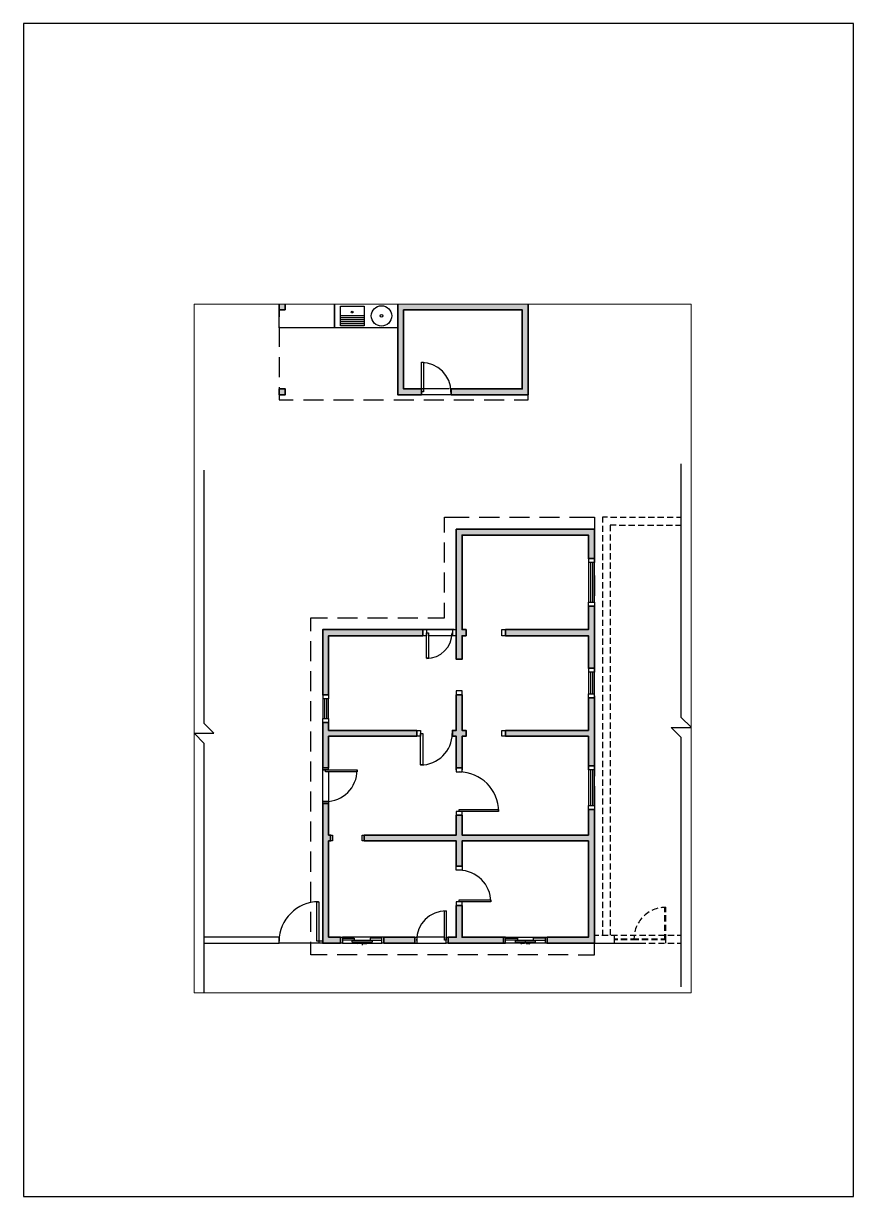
# Paper-space layout 'Layout1' of a CAD drawing. Header units: millimetres. Extents: x 64 to 274, y 59 to 356.
# The model-space entities are those that its viewports show. They can reach past a viewport. Long polylines and large blocks are cut down to what shows.
import ezdxf

# ---------------------------------------------------------------- set-up
doc = ezdxf.new("R2010")
doc.units = ezdxf.units.MM
for name, color, linetype, lineweight in [('A-ALV-___-___-EXI', 250, 'Continuous', 35), ('A-COB-___-___-EXI', 250, 'Continuous', 25), ('A-JAN-___-___-EXI', 250, 'Continuous', 25), ('A-MOB-___-___-EXI', 250, 'Continuous', 25), ('A-POR-___-___-EXI', 250, 'Continuous', 25)]:
    doc.layers.add(name, color=color, linetype=linetype, lineweight=lineweight)

# ---------------------------------------------------------------- blocks, each defined once
blk = doc.blocks.new('SVG - A4-22925273-Não nomeada')
at = {"layer": 'A-MOB-___-___-EXI'}
for p, q in [((64.29, 356.5), (64.29, 59.5)), ((274.29, 356.5), (64.29, 356.5)), ((274.29, 59.5), (274.29, 356.5)), ((64.29, 59.5), (274.29, 59.5))]:
    blk.add_line(p, q, dxfattribs=at)

msp = doc.modelspace()

# ---------------------------------------------------------------- hatches: boundary and pattern name
at = {"layer": 'A-ALV-___-___-EXI'}
h = msp.add_hatch(color=11, dxfattribs=at)
h.paths.add_polyline_path([(-19398, 18733), (-19398, 18882), (-19696, 18882), (-19696, 21321), (-19649, 21321), (-19649, 21470), (-19696, 21470), (-19696, 22272), (-19845, 22272), (-19845, 18733)])
h.paths.add_polyline_path([(-17518, 18733), (-17518, 18882), (-18298, 18882), (-18298, 18733)])
h.paths.add_polyline_path([(-14171, 18733), (-12969, 18733), (-12969, 22122), (-13123, 22122), (-13123, 21470), (-16320, 21470), (-16320, 21973), (-16469, 21973), (-16469, 21470), (-18797, 21470), (-18797, 21321), (-16469, 21321), (-16469, 20681), (-16320, 20681), (-16320, 21321), (-13123, 21321), (-13123, 18882), (-14171, 18882)])
h.paths.add_polyline_path([(-16669, 18733), (-15271, 18733), (-15271, 18882), (-16320, 18882), (-16320, 19684), (-16469, 19684), (-16469, 18882), (-16669, 18882)])
h.paths.add_polyline_path([(-19696, 23171), (-19696, 23972), (-17467, 23972), (-17467, 24122), (-19696, 24122), (-19696, 24322), (-19845, 24322), (-19845, 23171)])
h.paths.add_polyline_path([(-16469, 23171), (-16320, 23171), (-16320, 23972), (-16218, 23972), (-16218, 24122), (-16320, 24122), (-16320, 25021), (-16469, 25021), (-16469, 24122), (-16567, 24122), (-16567, 23972), (-16469, 23972)])
h.paths.add_polyline_path([(-13123, 23222), (-12969, 23222), (-12969, 24944), (-13123, 24944), (-13123, 24122), (-15220, 24122), (-15220, 23972), (-13123, 23972)])
h.paths.add_polyline_path([(-19696, 25021), (-19696, 26518), (-17317, 26518), (-17317, 26671), (-19845, 26671), (-19845, 25021)])
h.paths.add_polyline_path([(-12969, 25695), (-12969, 27268), (-13123, 27268), (-13123, 26671), (-15220, 26671), (-15220, 26518), (-13123, 26518), (-13123, 25695)])
h.paths.add_polyline_path([(-16469, 25921), (-16320, 25921), (-16320, 26518), (-16218, 26518), (-16218, 26671), (-16320, 26671), (-16320, 29067), (-13123, 29067), (-13123, 28470), (-12969, 28470), (-12969, 29216), (-16469, 29216), (-16469, 26480)])
h.paths.add_polyline_path([(-20796, 32618), (-20796, 32767), (-20945, 32767), (-20945, 32618)])
h.paths.add_polyline_path([(-17948, 32618), (-17347, 32618), (-17347, 32767), (-17799, 32767), (-17799, 34767), (-14798, 34767), (-14798, 32767), (-16597, 32767), (-16597, 32618), (-14649, 32618), (-14649, 34916), (-17948, 34916)])
h.paths.add_polyline_path([(-20945, 34767), (-20796, 34767), (-20796, 34916), (-20945, 34916)])

# ---------------------------------------------------------------- linework, layer by layer
at = {"layer": 'A-ALV-___-___-EXI', "lineweight": 25}
for p, q in [((-20945, 32814), (-20945, 32767)), ((-12564, 29519), (-12406, 29519)), ((-12325, 29519), (-12168, 29519)), ((-12087, 29519), (-11929, 29519)), ((-11852, 29519), (-11690, 29519)), ((-11613, 29519), (-11456, 29519)), ((-11375, 29519), (-11217, 29519)), ((-11136, 29519), (-10978, 29519)), ((-10897, 29519), (-10774, 29519)), ((-12769, 29301), (-12769, 29144)), ((-12347, 29318), (-12189, 29318)), ((-12108, 29318), (-11950, 29318)), ((-11869, 29318), (-11712, 29318)), ((-11631, 29318), (-11473, 29318)), ((-11392, 29318), (-11234, 29318)), ((-11157, 29318), (-10995, 29318)), ((-10919, 29318), (-10774, 29318)), ((-12769, 29067), (-12769, 28905)), ((-12769, 28828), (-12769, 28670)), ((-12573, 29084), (-12573, 28926)), ((-12573, 28845), (-12573, 28687)), ((-12769, 28589), (-12769, 28432)), ((-12573, 28606), (-12573, 28449)), ((-12769, 28351), (-12769, 28193)), ((-12573, 28372), (-12573, 28210)), ((-12769, 28112), (-12769, 27954)), ((-12573, 28133), (-12573, 27971)), ((-12769, 27873), (-12769, 27715)), ((-12769, 27639), (-12769, 27477)), ((-12573, 27895), (-12573, 27737)), ((-12573, 27656), (-12573, 27498)), ((-12769, 27400), (-12769, 27242)), ((-12573, 27417), (-12573, 27259)), ((-12769, 27161), (-12769, 27004)), ((-12573, 27178), (-12573, 27021)), ((-12769, 26923), (-12769, 26765)), ((-12573, 26944), (-12573, 26782)), ((-12769, 26684), (-12769, 26526)), ((-12769, 26445), (-12769, 26287)), ((-12573, 26705), (-12573, 26543)), ((-12573, 26466), (-12573, 26309)), ((-12769, 26211), (-12769, 26049)), ((-12573, 26228), (-12573, 26070)), ((-12769, 25972), (-12769, 25814)), ((-12573, 25989), (-12573, 25831)), ((-12769, 25733), (-12769, 25575)), ((-12573, 25750), (-12573, 25592)), ((-12769, 25494), (-12769, 25337)), ((-12769, 25256), (-12769, 25098)), ((-12573, 25516), (-12573, 25354)), ((-12573, 25277), (-12573, 25115)), ((-12769, 25017), (-12769, 24859)), ((-12573, 25038), (-12573, 24881)), ((-12769, 24782), (-12769, 24620)), ((-12573, 24800), (-12573, 24642)), ((-12769, 24544), (-12769, 24386)), ((-12573, 24561), (-12573, 24403)), ((-12769, 24305), (-12769, 24147)), ((-12769, 24066), (-12769, 23909)), ((-12573, 24322), (-12573, 24164)), ((-12573, 24088), (-12573, 23926)), ((-12769, 23828), (-12769, 23670)), ((-12573, 23849), (-12573, 23687)), ((-12769, 23589), (-12769, 23431)), ((-12573, 23610), (-12573, 23452)), ((-12769, 23354), (-12769, 23192)), ((-12573, 23371), (-12573, 23214)), ((-12769, 23116), (-12769, 22958)), ((-12769, 22877), (-12769, 22719)), ((-12573, 23133), (-12573, 22975)), ((-12573, 22894), (-12573, 22736)), ((-12769, 22638), (-12769, 22480)), ((-12573, 22659), (-12573, 22497)), ((-12769, 22399), (-12769, 22242)), ((-12573, 22421), (-12573, 22259)), ((-12769, 22161), (-12769, 22003)), ((-12573, 22182), (-12573, 22024)), ((-12769, 21926), (-12769, 21764)), ((-12769, 21687), (-12769, 21530)), ((-12573, 21943), (-12573, 21786)), ((-12573, 21705), (-12573, 21547)), ((-12769, 21449), (-12769, 21291)), ((-12573, 21466), (-12573, 21308)), ((-12769, 21210), (-12769, 21052)), ((-12573, 21231), (-12573, 21069)), ((-12769, 20971), (-12769, 20814)), ((-12573, 20993), (-12573, 20831)), ((-12769, 20733), (-12769, 20575)), ((-12769, 20498), (-12769, 20336)), ((-12573, 20754), (-12573, 20596)), ((-12573, 20515), (-12573, 20357)), ((-12769, 20259), (-12769, 20102)), ((-12573, 20276), (-12573, 20119)), ((-12769, 20021), (-12769, 19863)), ((-12573, 20038), (-12573, 19880)), ((-12769, 19782), (-12769, 19624)), ((-12573, 19803), (-12573, 19641)), ((-12769, 19543), (-12769, 19385)), ((-12573, 19564), (-12573, 19402)), ((-12573, 19326), (-12573, 19168)), ((-12769, 19304), (-12769, 19147)), ((-12769, 19070), (-12769, 18934)), ((-12573, 19087), (-12573, 18934)), ((-20945, 18882), (-22847, 18882)), ((-22847, 18733), (-20945, 18733)), ((-12922, 18733), (-11750, 18733)), ((-12782, 18934), (-12624, 18934)), ((-12782, 18733), (-12624, 18733)), ((-12547, 18934), (-12385, 18934)), ((-12547, 18733), (-12385, 18733)), ((-11119, 18934), (-10957, 18934)), ((-11119, 18733), (-10957, 18733)), ((-10880, 18934), (-10774, 18934)), ((-10880, 18733), (-10774, 18733))]:
    msp.add_line(p, q, dxfattribs=at)
at = {"layer": 'A-ALV-___-___-EXI'}
for points in [[(-20796, 34767), (-20796, 34916), (-20945, 34916), (-20945, 34767)], [(-16550, 32767), (-16597, 32767), (-16597, 32618), (-14649, 32618), (-14649, 34916), (-17948, 34916), (-17948, 32618), (-17347, 32618), (-17347, 32767), (-17398, 32767), (-17799, 32767), (-17799, 34767), (-14798, 34767), (-14798, 32767)], [(-20945, 32767), (-20945, 32618), (-20796, 32618), (-20796, 32767)], [(-16469, 29216), (-16469, 26480), (-16469, 25921), (-16320, 25921), (-16320, 26518), (-16218, 26518), (-16218, 26671), (-16320, 26671), (-16320, 29067), (-13123, 29067), (-13123, 28470), (-12969, 28470), (-12969, 29216)], [(-13123, 27268), (-13123, 26671), (-15220, 26671), (-15220, 26518), (-13123, 26518), (-13123, 25695), (-12969, 25695), (-12969, 27268)], [(-17317, 26671), (-19845, 26671), (-19845, 25021), (-19696, 25021), (-19696, 26518), (-17317, 26518)], [(-16469, 25021), (-16469, 24122), (-16567, 24122), (-16567, 23972), (-16469, 23972), (-16469, 23171), (-16320, 23171), (-16320, 23972), (-16218, 23972), (-16218, 24122), (-16320, 24122), (-16320, 25021)], [(-13123, 24122), (-15220, 24122), (-15220, 23972), (-13123, 23972), (-13123, 23222), (-12969, 23222), (-12969, 24944), (-13123, 24944)], [(-19845, 23171), (-19696, 23171), (-19696, 23972), (-17467, 23972), (-17467, 24122), (-19696, 24122), (-19696, 24322), (-19845, 24322)], [(-19696, 18882), (-19696, 21321), (-19649, 21321), (-19649, 21470), (-19696, 21470), (-19696, 22272), (-19845, 22272), (-19845, 18733), (-19398, 18733), (-19398, 18882)], [(-13123, 21470), (-16320, 21470), (-16320, 21973), (-16469, 21973), (-16469, 21470), (-18797, 21470), (-18797, 21321), (-16469, 21321), (-16469, 20681), (-16320, 20681), (-16320, 21321), (-13123, 21321), (-13123, 18882), (-14171, 18882), (-14171, 18733), (-12969, 18733), (-12969, 22122), (-13123, 22122)], [(-15271, 18733), (-15271, 18882), (-16320, 18882), (-16320, 19684), (-16469, 19684), (-16469, 18882), (-16669, 18882), (-16669, 18733)], [(-17518, 18733), (-17518, 18882), (-18298, 18882), (-18298, 18733)]]:
    msp.add_lwpolyline(points, close=True, dxfattribs=at)
at = {"layer": 'A-ALV-___-___-EXI', "lineweight": 25}
for points in [[(-22847, 17480), (-22847, 23793), (-23103, 24049), (-22604, 24049), (-22847, 24296), (-22847, 30712)], [(-10774, 17629), (-10774, 23943), (-11029, 24198), (-10526, 24198), (-10774, 24446), (-10774, 30866)], [(-12645, 29519), (-12769, 29519), (-12769, 29382)], [(-12423, 29318), (-12573, 29318), (-12573, 29165)]]:
    msp.add_lwpolyline(points, dxfattribs=at)
at = {"layer": 'A-COB-___-___-EXI', "lineweight": 25}
for p, q in [((-20592, 34916), (-20796, 34916)), ((-19828, 34916), (-20336, 34916)), ((-19070, 34916), (-19577, 34916)), ((-18307, 34916), (-18814, 34916)), ((-20945, 34336), (-20945, 33829)), ((-20945, 34268), (-20945, 33999)), ((-20945, 33573), (-20945, 33066)), ((-20336, 32486), (-19828, 32486)), ((-19577, 32486), (-19070, 32486)), ((-18814, 32486), (-18307, 32486)), ((-18051, 32486), (-17543, 32486)), ((-17292, 32486), (-16785, 32486)), ((-16529, 32486), (-16022, 32486)), ((-15766, 32486), (-15258, 32486)), ((-15885, 29519), (-15378, 29519)), ((-15122, 29519), (-14615, 29519)), ((-14363, 29519), (-13856, 29519)), ((-16768, 28372), (-16768, 28879)), ((-16768, 27609), (-16768, 28116)), ((-19475, 26969), (-18967, 26969)), ((-18712, 26969), (-18204, 26969)), ((-17948, 26969), (-17441, 26969)), ((-20148, 25874), (-20148, 26381)), ((-20148, 25115), (-20148, 25622)), ((-20148, 24352), (-20148, 24859)), ((-20148, 23589), (-20148, 24096)), ((-20148, 22830), (-20148, 23337)), ((-20148, 22067), (-20148, 22574)), ((-20148, 21304), (-20148, 21811)), ((-20148, 20541), (-20148, 21052)), ((-20148, 19782), (-20148, 20289)), ((-20148, 19019), (-20148, 19526)), ((-18972, 18435), (-19479, 18435)), ((-18208, 18435), (-18716, 18435)), ((-17450, 18435), (-17957, 18435)), ((-16687, 18435), (-17194, 18435)), ((-15923, 18435), (-16431, 18435)), ((-15165, 18435), (-15672, 18435)), ((-14402, 18435), (-14909, 18435)), ((-13638, 18435), (-14146, 18435))]:
    msp.add_line(p, q, dxfattribs=at)
for points in [[(-20945, 32618), (-20945, 32486), (-20592, 32486)], [(-15007, 32486), (-14649, 32486), (-14649, 32618)], [(-16768, 29131), (-16768, 29519), (-16141, 29519)], [(-13600, 29519), (-12969, 29519), (-12969, 29216)], [(-17190, 26969), (-16768, 26969), (-16768, 27353)], [(-20148, 26637), (-20148, 26969), (-19726, 26969)], [(-19735, 18435), (-20148, 18435), (-20148, 18767)], [(-13387, 18435), (-12969, 18435), (-12969, 18733), (-12863, 18733)]]:
    msp.add_lwpolyline(points, dxfattribs=at)
at = {"layer": 'A-JAN-___-___-EXI', "lineweight": 25}
for p, q in [((-13071, 28368), (-13071, 27370)), ((-13020, 28368), (-13020, 27370)), ((-12969, 28039), (-12969, 27528)), ((-13123, 27268), (-13123, 27370)), ((-13071, 25597), (-13071, 25047)), ((-13020, 25597), (-13020, 25047)), ((-19696, 25021), (-19696, 24919)), ((-13123, 24944), (-13123, 25047)), ((-12969, 24991), (-12969, 24944)), ((-19799, 24919), (-19799, 24420)), ((-19747, 24919), (-19747, 24420)), ((-19845, 24322), (-19845, 24420)), ((-19696, 24420), (-19696, 24322)), ((-12969, 23222), (-12969, 22958)), ((-13071, 23120), (-13071, 22220)), ((-13020, 23120), (-13020, 22220)), ((-12969, 22706), (-12969, 22199)), ((-19398, 18882), (-19347, 18882)), ((-19347, 18733), (-19398, 18733)), ((-18869, 18729), (-18959, 18729)), ((-18848, 18733), (-18848, 18682)), ((-18827, 18729), (-18737, 18729)), ((-18298, 18733), (-18349, 18733)), ((-14743, 18729), (-14832, 18729)), ((-14721, 18806), (-14721, 18759)), ((-14696, 18729), (-14606, 18729)), ((-14171, 18733), (-14218, 18733))]:
    msp.add_line(p, q, dxfattribs=at)
for points in [[(-13123, 28470), (-13123, 28368), (-13123, 27370), (-12969, 27370), (-12969, 28368), (-13123, 28368)], [(-12969, 28291), (-12969, 28470), (-12969, 28368)], [(-12969, 27370), (-12969, 27268), (-12969, 27276)], [(-13123, 25695), (-13123, 25597), (-13123, 25047), (-12969, 25047)], [(-12969, 24996), (-12969, 24944), (-12969, 25047), (-12969, 25597), (-13123, 25597)], [(-12969, 25243), (-12969, 25695), (-12969, 25597)], [(-19845, 25021), (-19845, 24919), (-19845, 24420), (-19696, 24420), (-19696, 24919), (-19845, 24919)], [(-12969, 22220), (-12969, 23120), (-12969, 23222), (-12969, 23120), (-13123, 23120), (-13123, 23222), (-13123, 23120), (-13123, 22220)], [(-13123, 22122), (-13123, 22220), (-12969, 22220), (-12969, 22122)], [(-18298, 18882), (-18349, 18882), (-19347, 18882), (-19347, 18733), (-18349, 18733), (-18349, 18882)], [(-19347, 18857), (-19048, 18857), (-19048, 18806), (-19347, 18806)], [(-18946, 18712), (-18959, 18729), (-18946, 18742)], [(-18750, 18712), (-18737, 18729), (-18750, 18742)], [(-18349, 18857), (-18648, 18857), (-18648, 18806), (-18349, 18806)], [(-14218, 18882), (-14218, 18733), (-15220, 18733), (-15271, 18733), (-15220, 18733), (-15220, 18882), (-15271, 18882), (-15220, 18882), (-14218, 18882), (-14171, 18882)], [(-15220, 18857), (-14922, 18857), (-14922, 18806), (-15220, 18806)], [(-14815, 18712), (-14832, 18729), (-14815, 18742)], [(-14623, 18712), (-14606, 18729), (-14623, 18742)], [(-14222, 18857), (-14521, 18857), (-14521, 18806), (-14222, 18806)]]:
    msp.add_lwpolyline(points, dxfattribs=at)
for points in [[(-19099, 18759), (-19099, 18806), (-18596, 18806), (-18596, 18759)], [(-14969, 18759), (-14969, 18806), (-14470, 18806), (-14470, 18759)]]:
    msp.add_lwpolyline(points, close=True, dxfattribs=at)
at = {"layer": 'A-MOB-___-___-EXI', "lineweight": 25}
for p, q in [((-18797, 34617), (-19398, 34617)), ((-18797, 34566), (-19398, 34566)), ((-18797, 34515), (-19398, 34515)), ((-18797, 34464), (-19398, 34464)), ((-18797, 34417), (-19398, 34417))]:
    msp.add_line(p, q, dxfattribs=at)
for points in [[(-17948, 34315), (-19547, 34315), (-20945, 34315), (-20945, 34767), (-20945, 34592)], [(-18051, 34916), (-17948, 34916), (-20796, 34916), (-19547, 34916), (-19547, 34315), (-19547, 34916)]]:
    msp.add_lwpolyline(points, dxfattribs=at)
msp.add_lwpolyline([(-19398, 34366), (-19398, 34865), (-18797, 34865), (-18797, 34366)], close=True, dxfattribs=at)
for points in [[(-18360, 34357), (-18217, 34357), (-18102, 34473), (-18102, 34615), (-18102, 34758), (-18217, 34873), (-18360, 34873), (-18502, 34873), (-18618, 34758), (-18618, 34615), (-18618, 34473), (-18502, 34357), (-18360, 34357)], [(-19102, 34690), (-19089, 34690), (-19078, 34700), (-19078, 34713), (-19078, 34726), (-19089, 34737), (-19102, 34737), (-19115, 34737), (-19125, 34726), (-19125, 34713), (-19125, 34700), (-19115, 34690), (-19102, 34690)], [(-18360, 34579), (-18340, 34579), (-18324, 34595), (-18324, 34615), (-18324, 34635), (-18340, 34652), (-18360, 34652), (-18380, 34652), (-18396, 34635), (-18396, 34615), (-18396, 34595), (-18380, 34579), (-18360, 34579)]]:
    msp.add_open_spline(points, degree=3, knots=[0, 0, 0, 0, 1, 1, 1, 2, 2, 2, 3, 3, 3, 4, 4, 4, 4], dxfattribs=at)
at = {"layer": 'A-POR-___-___-EXI', "lineweight": 25}
for p, q in [((-16648, 32767), (-17347, 32767)), ((-16597, 32618), (-17347, 32618)), ((-16469, 26518), (-16567, 26518)), ((-16320, 25119), (-16469, 25119)), ((-16469, 25119), (-16469, 25021)), ((-16320, 25021), (-16320, 25119)), ((-19999, 18784), (-19999, 19782)), ((-19999, 19782), (-19948, 19782)), ((-19948, 19782), (-19948, 18784)), ((-11191, 19283), (-11191, 19441)), ((-11170, 19441), (-11170, 19283)), ((-11191, 19044), (-11191, 19202)), ((-11170, 19202), (-11170, 19044)), ((-20945, 18733), (-20945, 18882)), ((-19948, 18733), (-20945, 18733)), ((-19897, 18733), (-20621, 18733)), ((-19948, 18784), (-19999, 18784)), ((-19845, 18784), (-19948, 18784)), ((-19948, 18784), (-19948, 18733)), ((-19845, 18733), (-19948, 18733)), ((-17518, 18882), (-17467, 18882)), ((-16669, 18733), (-16721, 18733)), ((-12969, 18934), (-12863, 18934)), ((-12470, 18934), (-12470, 18733)), ((-12470, 18844), (-12381, 18844)), ((-12470, 18823), (-12381, 18823)), ((-12308, 18934), (-12151, 18934)), ((-12308, 18733), (-12151, 18733)), ((-12300, 18844), (-12142, 18844)), ((-12300, 18823), (-12142, 18823)), ((-12070, 18934), (-11912, 18934)), ((-12070, 18733), (-11912, 18733)), ((-12061, 18844), (-11972, 18844)), ((-11831, 18934), (-11673, 18934)), ((-11831, 18733), (-11673, 18733)), ((-11771, 18844), (-11609, 18844)), ((-11771, 18823), (-11609, 18823)), ((-11592, 18934), (-11434, 18934)), ((-11592, 18733), (-11434, 18733)), ((-11532, 18844), (-11375, 18844)), ((-11532, 18823), (-11375, 18823)), ((-11353, 18934), (-11196, 18934)), ((-11353, 18733), (-11196, 18733)), ((-11294, 18844), (-11170, 18844)), ((-11294, 18823), (-11170, 18823)), ((-11170, 18934), (-11170, 18733))]:
    msp.add_line(p, q, dxfattribs=at)
for points in [[(-17347, 32767), (-17347, 33441), (-17300, 33441), (-17300, 32691), (-17347, 32691)], [(-16520, 26671), (-17317, 26671), (-17219, 26671), (-16567, 26671), (-16469, 26671)], [(-17219, 26671), (-17219, 26518), (-17317, 26518)], [(-16567, 26671), (-16567, 26518), (-17168, 26518)], [(-15220, 26518), (-15318, 26518), (-15318, 26671), (-15220, 26671)], [(-17467, 24122), (-17369, 24122), (-17369, 23972), (-17467, 23972)], [(-15220, 23972), (-15318, 23972), (-15318, 24122), (-15220, 24122)], [(-19696, 23069), (-19696, 22323), (-19845, 22323), (-19845, 23120), (-19696, 23120), (-19696, 23171)], [(-19696, 23120), (-19845, 23120), (-19845, 23171)], [(-16469, 23120), (-16469, 23171), (-16469, 23069), (-16320, 23069), (-16320, 23171), (-16320, 23120)], [(-19845, 22272), (-19845, 22323), (-19696, 22323), (-19696, 22272)], [(-16320, 21973), (-16320, 22071), (-16469, 22071), (-16469, 21973)], [(-19649, 21470), (-19598, 21470), (-19598, 21321), (-19649, 21321)], [(-18797, 21321), (-18848, 21321), (-18848, 21470), (-18797, 21470)], [(-16320, 20681), (-16320, 20583), (-16469, 20583), (-16469, 20681)], [(-16320, 19684), (-16320, 19782), (-16469, 19782), (-16469, 19684)], [(-11191, 19522), (-11191, 19641), (-11170, 19641), (-11170, 19522)], [(-17518, 18733), (-17467, 18733), (-16721, 18733), (-16721, 18882), (-16669, 18882)], [(-16768, 18882), (-17467, 18882), (-17467, 18733)], [(-12061, 18823), (-11972, 18823), (-11848, 18823)], [(-11972, 18823), (-11972, 18844), (-11848, 18844)], [(-11170, 18963), (-11170, 18844), (-11191, 18844), (-11191, 18963)]]:
    msp.add_lwpolyline(points, dxfattribs=at)
for points in [[(-17219, 25946), (-17219, 26594), (-17168, 26594), (-17168, 25946)], [(-17369, 23248), (-17369, 24045), (-17317, 24045), (-17317, 23248)], [(-19773, 23069), (-19773, 23120), (-18972, 23120), (-18972, 23069)], [(-16392, 22071), (-16392, 22122), (-15395, 22122), (-15395, 22071)], [(-16392, 19782), (-16392, 19833), (-15595, 19833), (-15595, 19782)], [(-16768, 18806), (-16768, 19556), (-16721, 19556), (-16721, 18806)]]:
    msp.add_lwpolyline(points, close=True, dxfattribs=at)
for points in [[(-16601, 32688), (-16601, 33102), (-16936, 33437), (-17349, 33437)], [(-17222, 25942), (-16862, 25942), (-16571, 26233), (-16571, 26592)], [(-17371, 23244), (-16929, 23244), (-16571, 23601), (-16571, 24043)], [(-19775, 22318), (-19334, 22318), (-18976, 22676), (-18976, 23118)], [(-15395, 22069), (-15395, 22621), (-15842, 23069), (-16395, 23069)], [(-15595, 19780), (-15595, 20221), (-15953, 20579), (-16395, 20579)], [(-19950, 19782), (-20502, 19782), (-20950, 19334), (-20950, 18782)], [(-11371, 19616), (-11423, 19603), (-11472, 19585), (-11520, 19562)], [(-11172, 19641), (-11213, 19641), (-11253, 19638), (-11294, 19632)], [(-16723, 19552), (-17136, 19552), (-17471, 19217), (-17471, 18804)], [(-11771, 19371), (-11806, 19331), (-11837, 19288), (-11864, 19242)], [(-11590, 19524), (-11635, 19496), (-11677, 19464), (-11716, 19428)], [(-11900, 19172), (-11922, 19123), (-11939, 19073), (-11951, 19022)], [(-11965, 18943), (-11970, 18903), (-11972, 18863), (-11971, 18822)]]:
    msp.add_open_spline(points, degree=3, dxfattribs=at)

psp = doc.layouts.get("Layout1")

# ---------------------------------------------------------------- block references
at = {"layer": 'A-POR-___-___-EXI'}
psp.add_blockref('SVG - A4-22925273-Não nomeada', (0, 0), dxfattribs=at)

# ---------------------------------------------------------------- viewports
at = {"layer": 'A-JAN-___-___-EXI'}
psp.add_viewport(center=(170.32, 198.29), size=(125.76, 174.36), view_center_point=(-16814.44, 26197.82), view_height=17436.015, dxfattribs=at)

doc.saveas('drawing.dxf')
